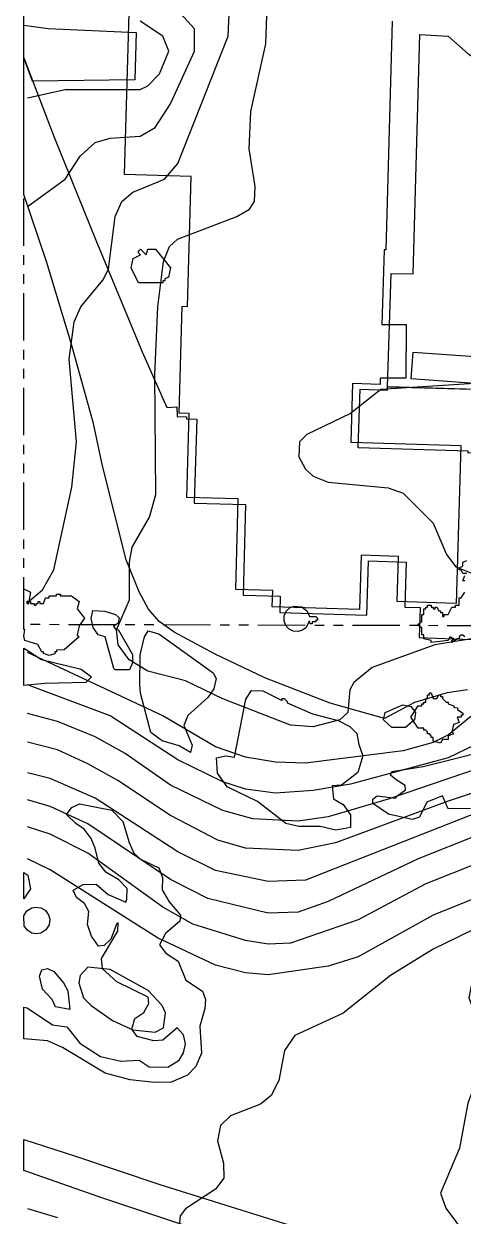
# Model space of a CAD drawing. Header units: metres. Extents: x -550 to 550, y -500 to 950.
# Drawn here: x -550 to -491.1, y 707.6 to 867.5 of the extents above; entities that cross this region are included whole.
import ezdxf

# ---------------------------------------------------------------- set-up
doc = ezdxf.new("R2010")
doc.units = ezdxf.units.M
doc.header["$LTSCALE"] = 2
doc.linetypes.add('PHANTOM', pattern=[6.35, 3.175, -0.635, 0.635, -0.635, 0.635, -0.635])
for name, color, linetype in [('SITE-BLDG-EXIST', 7, 'CONTINUOUS'), ('SITE-PARKING', 250, 'CONTINUOUS'), ('SITE-PROPERTY', 7, 'PHANTOM'), ('SITE-ROAD-GRAVEL', 32, 'CONTINUOUS'), ('SITE-ROAD-PAVED', 7, 'CONTINUOUS'), ('SITE-TREE-CANOPY', 94, 'CONTINUOUS'), ('TOPO-CONTOUR-MAJOR', 8, 'CONTINUOUS'), ('TOPO-CONTOUR-MINOR', 9, 'CONTINUOUS')]:
    doc.layers.add(name, color=color, linetype=linetype)

msp = doc.modelspace()

# ---------------------------------------------------------------- linework, layer by layer
at = {"layer": 'SITE-BLDG-EXIST'}
msp.add_lwpolyline([(-500.59, 867.9), (-501.45, 837.2), (-501.67, 837.21), (-501.98, 827.22), (-498.74, 827.2), (-498.77, 819.99), (-502.19, 820), (-502.22, 819.18), (-505.91, 819.28), (-506.14, 811.42), (-491.41, 810.98), (-492.02, 789.81), (-499.92, 790.04), (-499.73, 796.1), (-504.76, 796.26), (-504.98, 788.99), (-516.68, 789.32), (-516.62, 791.52), (-521.57, 791.65), (-521.25, 803.82), (-528.16, 804), (-527.82, 815.28), (-529.18, 815.31), (-528.75, 829.65), (-528.05, 829.64), (-527.54, 847.06), (-536.52, 847.33), (-535.89, 868.96)], dxfattribs=at)
for points in [[(-497.78, 823.49), (-485.68, 822.64), (-485.94, 819.04), (-498.03, 819.91)], [(-549.47, 753.36), (-549.09, 751.53), (-550, 750.17), (-550, 753.71)]]:
    msp.add_lwpolyline(points, close=True, dxfattribs=at)
at = {"layer": 'SITE-PARKING'}
msp.add_lwpolyline([(-460, 825.85), (-460.45, 812.78), (-465.24, 812.92), (-466.38, 812.6), (-467.59, 811.45), (-467.83, 809.83), (-467.1, 804.67), (-467.78, 805.54), (-469.87, 806.22), (-475.47, 807.06), (-476.02, 806.94), (-480.6, 816.44), (-481.62, 818.25), (-501.21, 818.84), (-500.74, 834.06), (-497.8, 833.99), (-496.89, 866.09), (-493.09, 865.86), (-490.4, 863.51), (-488.85, 862.54), (-487.22, 861.82), (-486.17, 861.66), (-478.13, 861.19), (-458.84, 860.69)], close=True, dxfattribs=at)
at = {"layer": 'SITE-PROPERTY'}
msp.add_lwpolyline([(-467.22, 887.09), (-245.45, 886.58), (-245.56, 786.15), (-550, 786.96), (-550, 950), (-441.05, 950)], close=True, dxfattribs=at)
at = {"layer": 'SITE-ROAD-GRAVEL'}
for points in [[(-546.72, 866.9), (-534.95, 866.39), (-535.13, 860.03), (-548.84, 859.86), (-550, 862.96), (-550, 867.35)], [(-485.02, 818.41), (-481.62, 818.25), (-480.6, 816.44), (-476.02, 806.94), (-476.26, 806.86), (-477.19, 809.14), (-478.66, 809.52), (-487.3, 810.1), (-490.41, 809.97), (-490.41, 810.22), (-505.15, 810.67), (-504.91, 818.54), (-501.22, 818.42), (-501.21, 818.84)]]:
    msp.add_lwpolyline(points, close=True, dxfattribs=at)
msp.add_lwpolyline([(-528.56, 706.41), (-539.69, 710.12), (-550, 713.74), (-550, 717.89), (-543.08, 715.66), (-531.74, 711.88), (-502.18, 702.6)], dxfattribs=at)
at = {"layer": 'SITE-ROAD-PAVED'}
msp.add_lwpolyline([(-490.51, 778.19), (-493.23, 777.79), (-497.6, 776.51), (-501.63, 774.36), (-508.93, 776.41), (-517.66, 779.83), (-524.35, 783), (-529.85, 785.94), (-531.84, 787.37), (-533.27, 789.01), (-534.54, 791.34), (-536.29, 795.64), (-539.47, 808.23), (-540.68, 813.94), (-543.65, 824.71), (-546.98, 835.64), (-550, 844.64), (-550, 862.96), (-545.92, 852.34), (-540.33, 838.5), (-534.13, 823.55), (-530.81, 816.06), (-529.47, 816.15), (-529.45, 814.86), (-528.18, 814.84), (-528.18, 814.57), (-526.82, 814.52), (-527.16, 803.25), (-520.25, 803.06), (-520.57, 790.89), (-515.62, 790.77), (-515.68, 788.57), (-503.98, 788.23), (-503.76, 795.5), (-498.74, 795.35), (-498.92, 789.3), (-496.83, 789.24), (-496.96, 785.21), (-489.94, 784.94)], dxfattribs=at)
at = {"layer": 'SITE-TREE-CANOPY'}
for points in [[(-530.35, 834.81), (-530.6, 833.56), (-531.1, 833.31), (-531.1, 833.06), (-531.35, 833.06), (-531.35, 832.81), (-534.6, 832.81), (-535.61, 834.81), (-535.35, 836.06), (-534.35, 836.57), (-534.61, 836.81), (-534.61, 837.06), (-534.35, 837.31), (-533.6, 836.56), (-533.36, 837.31), (-532.35, 837.31)], [(-549.1, 790.06), (-549.1, 789.81), (-548.6, 789.81), (-548.6, 789.55), (-548.35, 789.57), (-548.35, 789.81), (-548.1, 789.81), (-548.1, 790.05), (-547.85, 790.07), (-547.85, 789.81), (-547.35, 789.81), (-547.1, 790.57), (-546.6, 790.56), (-546.6, 790.81), (-545.6, 790.81), (-545.6, 791.06), (-545.1, 791.06), (-545.11, 790.81), (-543.6, 790.8), (-542.6, 790.06), (-542.85, 789.06), (-541.85, 787.81), (-542.6, 786.81), (-542.85, 785.56), (-542.6, 785.31), (-544.6, 783.56), (-545.6, 783.55), (-545.6, 783.31), (-545.85, 783.31), (-545.85, 783.05), (-546.61, 782.81), (-547.35, 783.06), (-547.36, 783.31), (-547.6, 783.31), (-548.11, 784.31), (-549.85, 784.81), (-550, 785.39), (-549.85, 786.31), (-550, 786.31), (-550, 791.76), (-549.1, 791.31), (-549.35, 790.06)], [(-549.6, 790.06), (-549.6, 789.81), (-549.35, 789.81), (-549.35, 790.06)], [(-539.09, 785.31), (-540.01, 785.57), (-540.72, 786.56), (-540.99, 787.79), (-540.75, 788.84), (-539.13, 788.77), (-537.72, 788.3), (-537.2, 787.87), (-537.36, 787.13), (-537.98, 786.69), (-537.61, 786.27), (-537.35, 786.31), (-535.43, 782.97), (-535.44, 781.82), (-535.81, 780.87), (-537.74, 780.89), (-537.94, 781.07)], [(-511.1, 788.06), (-510.85, 788.06), (-510.61, 787.81), (-510.61, 787.57), (-510.85, 787.57), (-510.85, 787.31), (-511.35, 787.31), (-511.35, 787.05), (-511.6, 787.06), (-511.69, 787.46), (-512.17, 786.54), (-512.64, 786.2), (-513.2, 786.03), (-513.89, 786.09), (-514.42, 786.36), (-514.83, 786.77), (-515.1, 787.43), (-515.09, 788.13), (-514.8, 788.76), (-514.28, 789.24), (-513.74, 789.45), (-512.7, 789.34), (-511.99, 788.75), (-511.7, 788.06)], [(-527.64, 769.8), (-529.18, 770.69), (-531.46, 771.38), (-532.96, 772.49), (-534.37, 777.77), (-534.43, 778.9), (-534.39, 782.92), (-533.8, 785.33), (-533.33, 786.12), (-531.88, 785.7), (-524.62, 780.49), (-524.21, 779.71), (-524.51, 778.35), (-525.32, 777.16), (-528, 774.78), (-528.52, 773.42), (-527.44, 770.8)], [(-549.56, 783.54), (-547.62, 782.29), (-542.32, 781), (-540.91, 779.97), (-541.69, 779.21), (-547.24, 779.06), (-550, 778.77), (-550, 783.79)], [(-515.37, 776.78), (-515.35, 777.06), (-515.1, 777.06), (-514.6, 776.56), (-514.69, 776.47), (-511.27, 775.01), (-507.85, 774.08), (-506.27, 773.27), (-505.34, 772.36), (-505.06, 770.87), (-504.52, 769.35), (-505.2, 767.11), (-507.41, 765.44), (-508.63, 765.33), (-508.48, 763.58), (-507.16, 762.81), (-506.18, 761.46), (-506.21, 759.76), (-508.17, 759.4), (-510.27, 759.89), (-513.12, 759.9), (-514.86, 760.27), (-518.66, 763.25), (-522.74, 765.18), (-524.03, 767.04), (-524.14, 769.1), (-522.92, 769.37), (-521.74, 769.16), (-520.21, 776.96), (-519.47, 778.1), (-517.95, 778.08)], [(-495.1, 777.06), (-494.6, 777.06), (-494.35, 777.56), (-494.1, 777.56), (-494.11, 777.31), (-493.85, 777.31), (-493.85, 777.06), (-493.36, 776.56), (-493.1, 776.56), (-493.1, 776.31), (-492.35, 776.06), (-492.35, 775.82), (-491.85, 775.81), (-491.85, 775.56), (-491.1, 775.06), (-491.1, 774.81), (-491.35, 774.81), (-491.35, 774.56), (-491.86, 774.56), (-491.6, 773.81), (-492.36, 773.56), (-492.6, 772.56), (-492.35, 772.31), (-493.1, 772.06), (-493.1, 771.56), (-493.85, 771.56), (-494.1, 771.06), (-495.1, 771.31), (-495.1, 771.81), (-495.35, 771.81), (-495.36, 772.06), (-495.6, 772.3), (-495.85, 772.31), (-495.85, 772.56), (-496.1, 772.81), (-496.35, 772.81), (-496.35, 773.06), (-497.1, 773.06), (-498.1, 774.56), (-497.11, 776.06), (-496.6, 776.05), (-496.6, 776.31), (-496.35, 776.31), (-496.35, 776.56), (-496.1, 776.55), (-496.1, 777.06), (-495.85, 777.05), (-495.85, 777.56), (-495.6, 777.56), (-495.6, 777.81), (-495.35, 777.81)], [(-549.57, 735.54), (-546.16, 733.27), (-544.23, 733.02), (-542.49, 730.84), (-539.71, 729.05), (-537, 728.39), (-534.52, 728.53), (-533.17, 727.64), (-530.69, 727.61), (-529.16, 728.56), (-528.59, 729.51), (-528.34, 730.72), (-528.57, 731.92), (-529.44, 732.89), (-531.37, 731.22), (-532.57, 731.15), (-534.81, 731.73), (-535.52, 732.69), (-535.11, 734.13), (-533.9, 734.92), (-533.25, 736.12), (-533.32, 737), (-537.55, 739.04), (-539.45, 740.81), (-539.59, 742.17), (-537.4, 745.83), (-537.35, 746.94), (-537.52, 746.85), (-538.32, 744.76), (-539.22, 743.91), (-539.97, 743.82), (-540.93, 745.19), (-541.47, 746.72), (-541.29, 748.48), (-541.87, 749.56), (-542.92, 750.37), (-543.38, 751.33), (-542.05, 752.08), (-540.32, 752.15), (-538.67, 750.76), (-536.34, 749.75), (-536.17, 750.14), (-536.15, 751.58), (-537.26, 752.71), (-539.01, 753.77), (-539.96, 754.97), (-540.42, 756.97), (-540.97, 758.26), (-541.92, 759.54), (-543.04, 760.28), (-544.3, 761.49), (-543.57, 762.44), (-542.53, 762.92), (-538.22, 762.08), (-536.72, 760.54), (-535.86, 757.73), (-535.23, 756.29), (-534.36, 755.48), (-531.89, 754.34), (-531.42, 753.06), (-531.43, 751.38), (-530.49, 749.77), (-528.99, 747.99), (-529.07, 747.2), (-531.01, 745.54), (-531.82, 744.02), (-530.95, 742.89), (-529.28, 741.84), (-528.26, 739.27), (-526.04, 737.81), (-525.65, 736.68), (-525.73, 735.48), (-526.4, 733.09), (-526.19, 729.49), (-526.92, 727.67), (-528.06, 726.55), (-530.22, 725.61), (-532.46, 725.55), (-535.74, 725.9), (-539.09, 726.8), (-544.82, 730.22), (-546.81, 731.12), (-550, 731.41), (-550, 735.66)], [(-550, 747.9), (-549.58, 748.55), (-548.93, 748.98), (-548.47, 749.08), (-547.7, 748.97), (-547.16, 748.66), (-546.68, 748.04), (-546.52, 747.44), (-546.62, 746.67), (-547.04, 746.01), (-547.7, 745.59), (-548.32, 745.48), (-548.93, 745.59), (-549.47, 745.91), (-549.94, 746.52)], [(-545.75, 735.68), (-546.2, 736.68), (-547.5, 738.06), (-547.92, 739.81), (-547.58, 740.64), (-546.83, 740.82), (-545.98, 740.44), (-544.69, 738.93), (-544.09, 737.83), (-543.84, 735.32)]]:
    msp.add_lwpolyline(points, close=True, dxfattribs=at)
for points in [[(-490.6, 793.81), (-491.1, 793.81), (-491.35, 794.31), (-491.6, 794.31), (-491.6, 794.56), (-491.1, 794.81), (-491.1, 795.31), (-490.6, 795.56)], [(-490.85, 792.81), (-491.1, 792.81), (-490.85, 793.56)], [(-490.85, 785.31), (-491.1, 785.56), (-491.36, 785.56), (-491.6, 785.31), (-491.6, 785.06), (-491.85, 785.06), (-492.6, 784.56), (-492.6, 784.81), (-492.35, 785.06), (-492.85, 785.32), (-493.1, 784.82), (-495.35, 784.56), (-495.35, 784.81), (-496.36, 785.06), (-496.35, 785.57), (-496.6, 785.57), (-496.6, 786.56), (-496.85, 786.56), (-496.85, 786.81), (-497.1, 786.81), (-497.1, 787.06), (-496.85, 787.06), (-496.85, 787.31), (-496.6, 787.31), (-496.6, 788.31), (-496.35, 788.31), (-496.35, 789.06), (-496.1, 789.06), (-496.1, 789.31), (-495.85, 789.31), (-495.85, 789.56), (-495.35, 789.56), (-495.35, 789.31), (-495.1, 789.31), (-495.1, 789.06), (-494.85, 789.06), (-494.85, 789.31), (-494.6, 789.31), (-494.35, 788.81), (-494.1, 788.81), (-494.1, 788.57), (-493.85, 788.57), (-493.85, 788.06), (-493.61, 788.06), (-493.61, 788.31), (-493.1, 788.31), (-492.6, 789.31), (-492.1, 789.31), (-492.1, 789.56), (-491.6, 789.56), (-491.6, 790.56), (-491.36, 790.56), (-490.86, 791.31)], [(-490.09, 762.31), (-493.09, 762.27), (-493.85, 763.97), (-495.96, 763.13), (-496.94, 761.15), (-497.91, 760.81), (-501.11, 761.52), (-503.2, 762.97), (-503.2, 763.55), (-502.6, 764.01), (-500.11, 763.67), (-499.96, 763.93), (-498.79, 764.78), (-498.84, 765.39), (-500.08, 766.13), (-500.83, 766.77), (-500.66, 767.25), (-496.46, 767.91), (-484.52, 770.92)]]:
    msp.add_lwpolyline(points, dxfattribs=at)
at = {"layer": 'TOPO-CONTOUR-MAJOR'}
for points in [[(-549.5, 789.91), (-547.48, 791.63), (-546, 794.32), (-543.55, 805.41), (-542.92, 811.45), (-543.91, 822.54), (-543.27, 827.57), (-542.37, 829.59), (-539.42, 833.17), (-538.65, 834.63), (-537.77, 841.68), (-536.87, 843.7), (-535.39, 844.97), (-531.14, 846.72), (-529.34, 848.82), (-522.6, 865.86), (-522.46, 868.89)], [(-490.05, 774.64), (-493.05, 772.16), (-495.09, 771.13), (-499.12, 770.02), (-512.21, 768.39), (-516.24, 768.49), (-520.28, 769.16), (-524.31, 770.56), (-531.36, 774.72), (-549.5, 783.23)], [(-489.04, 758.74), (-497.1, 755.54), (-509.19, 749.83), (-513.22, 748.4), (-517.25, 748.27), (-525.31, 750.22), (-530.35, 752.77), (-541.44, 760.22), (-546.47, 762.56), (-549.5, 763.45)]]:
    msp.add_lwpolyline(points, dxfattribs=at)
at = {"layer": 'TOPO-CONTOUR-MINOR'}
for points in [[(-549.5, 843.03), (-544.46, 846.7), (-542.44, 849.8), (-540.43, 851.61), (-538.41, 852.22), (-534.38, 852.46), (-532.37, 853.65), (-530.35, 856.81), (-527.11, 863.85), (-527.13, 866.87), (-531.65, 871.91)], [(-488.03, 785.38), (-494.88, 784.25), (-503.29, 781.22), (-505.73, 779.21), (-506.28, 778.2), (-506.53, 775.18), (-507.6, 774.17), (-511.21, 773.26), (-514.23, 773.49), (-523.3, 776.98), (-528.34, 779.42), (-533.37, 780.71), (-535.88, 782.23), (-537.37, 784.25), (-537.56, 786.26), (-535.84, 790.29), (-535.83, 795.33), (-535.45, 797.35), (-533.16, 801.38), (-532.31, 804.4), (-532.43, 820.52), (-532.02, 829.59), (-531.25, 835.64), (-530.48, 837.65), (-529.41, 838.66), (-521.43, 841.68), (-519.73, 842.69), (-519.06, 843.7), (-518.97, 845.71), (-519.77, 850.75), (-519.56, 855.79), (-517.53, 864.86), (-517.36, 869.89)], [(-549.5, 857.62), (-544.46, 858.72), (-534.38, 858.74), (-533.37, 859.22), (-531.81, 860.83), (-530.57, 863.85), (-531.35, 865.86), (-534.41, 867.88)], [(-486.06, 819.51), (-502.14, 818.51), (-506.17, 815.29), (-512.05, 812.46), (-513.01, 811.45), (-513.11, 809.44), (-512.21, 807.79), (-511.21, 806.85), (-509.19, 806.04), (-501.13, 805.31), (-499.12, 804.58), (-495.09, 800.55), (-493.32, 796.34), (-492.06, 794.71), (-490.05, 793.91)], [(-486.02, 772.5), (-493.07, 769.08), (-506.17, 765.56), (-511.21, 764.71), (-516.24, 764.37), (-520.28, 764.88), (-523.3, 765.89), (-529.34, 768.84), (-538.41, 774.71), (-549.5, 778.88)], [(-368.13, 780.22), (-380.22, 775.76), (-390.29, 773.29), (-421.53, 767.88), (-428.58, 765.89), (-432.61, 764.04), (-442.69, 756.8), (-455.79, 749.36), (-462.84, 747.25), (-472.92, 746.7), (-479.92, 744.95), (-485.23, 742.94), (-488.05, 740.92), (-489.93, 738.9), (-490.32, 736.89), (-488.34, 731.85), (-488.17, 728.83), (-490.45, 722.78), (-491.55, 716.74), (-494.12, 710.69), (-493.4, 708.68), (-490.42, 704.65)], [(-478.96, 771.1), (-501.13, 763.54), (-509.19, 761.19), (-513.22, 760.6), (-519.27, 760.89), (-523.3, 762.01), (-530.35, 765.43), (-536.4, 769.69), (-540.43, 771.9), (-545.47, 773.96), (-549.5, 775.03)], [(-478.96, 767.96), (-493.07, 763.27), (-508.18, 757.67), (-513.22, 756.65), (-520.28, 756.98), (-523.98, 758.05), (-530.35, 761.37), (-537.4, 766.07), (-541.44, 768.27), (-545.47, 770.15), (-549.5, 771.19)], [(-489.04, 761.78), (-512.21, 752.66), (-517.25, 752.49), (-524.31, 753.99), (-529.34, 756.47), (-540.43, 763.66), (-546.47, 766.33), (-549.5, 767.08)], [(-488.87, 755.03), (-496.09, 752.21), (-505.16, 747.36), (-514.23, 744.25), (-517.25, 744.12), (-520.28, 744.57), (-527.33, 746.8), (-531.36, 749.08), (-541.44, 756.32), (-546.47, 758.83), (-549.5, 759.83)], [(-486.02, 751.65), (-495.09, 747.99), (-505.16, 742.41), (-509.19, 741.13), (-517.25, 740), (-520.28, 740.24), (-524.31, 741.26), (-532.09, 744.95), (-546.47, 754.08), (-549.5, 755.53)], [(-488.03, 746.87), (-495.09, 743.42), (-500.83, 739.91), (-507.18, 734.83), (-513.66, 731.85), (-515.02, 729.84), (-515.81, 725.81), (-516.82, 723.79), (-518.26, 722.62), (-522.29, 721.06), (-523.64, 719.76), (-524.02, 717.74), (-523.2, 714.72), (-523.19, 712.71), (-524.31, 711.25), (-528.34, 708.61), (-529.04, 707.67), (-529.11, 706.66)], [(-549.5, 708.63), (-545.47, 707.42)]]:
    msp.add_lwpolyline(points, dxfattribs=at)
for points in [[(-499.17, 776.19), (-498.11, 775.99), (-497.46, 775.18), (-497.59, 774.17), (-498.82, 773.16), (-500.64, 773.16), (-501.76, 774.17), (-501.55, 775.18)], [(-541.44, 741.03), (-542.44, 739.91), (-542.63, 738.9), (-542, 736.89), (-540.96, 735.88), (-538.09, 733.87), (-535.39, 732.59), (-532.37, 732.29), (-531.25, 732.86), (-531.02, 734.87), (-531.47, 735.88), (-533.32, 737.9), (-538.41, 740.71)]]:
    msp.add_lwpolyline(points, close=True, dxfattribs=at)

doc.saveas('drawing.dxf')
